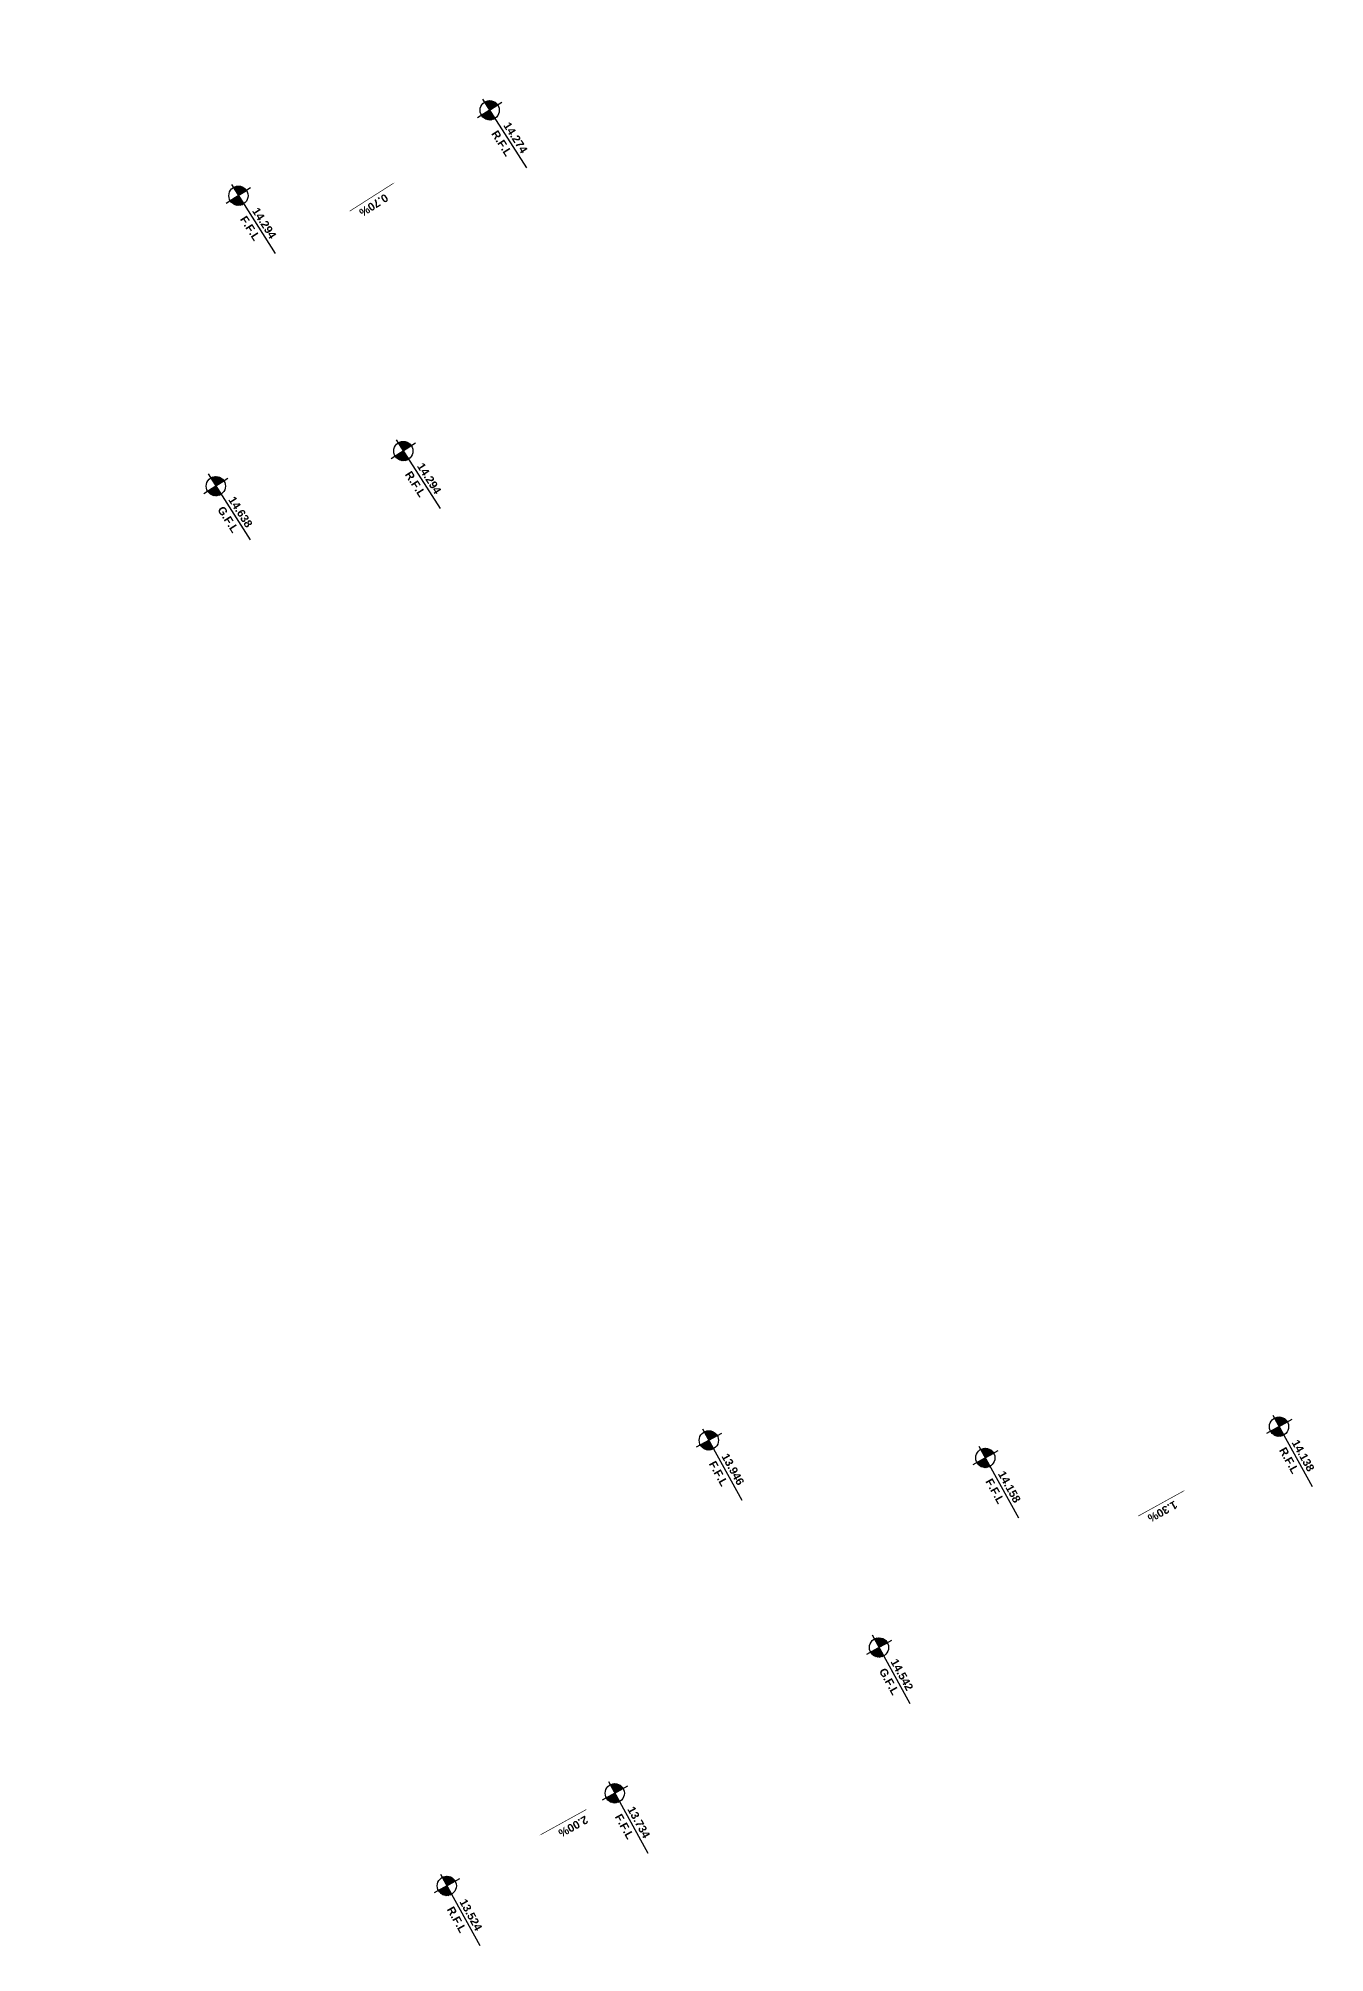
# Model space of a CAD drawing. Extents: x 406735 to 407516, y 2905844 to 2906372.
# Drawn here: x 407130.5 to 407170.7, y 2906118.1 to 2906177.9 of the extents above; entities that cross this region are included whole.
import ezdxf
from ezdxf.enums import TextEntityAlignment as Align

# ---------------------------------------------------------------- set-up
doc = ezdxf.new("R2010")
doc.units = 0
doc.layers.add('L-ANNO-TEXT', color=50, linetype='Continuous')
doc.styles.add('DIM-2_$0$DIM&GRADING 44$0$EN-SB', font='swissb.ttf')
pattern_1 = [(270, (-4.13859, 30.120675), (0.01875, -2e-18), [])]
pattern_2 = [(270, (-6.104885, 22.064825), (0.01875, -2e-18), [])]
pattern_3 = [(270, (0, 6.149825), (0.01875, -2e-18), [])]
pattern_4 = [(270, (-2e-05, 0.431915), (0.01875, -2e-18), [])]
pattern_5 = [(270, (1.166545, 16.594443), (0.01875, -2e-18), [])]
pattern_6 = [(270, (3.38976, 22.124825), (0.01875, -2e-18), [])]
pattern_7 = [(270, (-0.000556, 30.257313), (0.01875, -2e-18), [])]
pattern_8 = [(270, (-3.579874, 21.749622), (0.01875, -2e-18), [])]
pattern_9 = [(270, (6e-12, 6.549622), (0.01875, -2e-18), [])]
pattern_10 = [(270, (-0.00254, 0.556602), (0.01875, -2e-18), [])]
pattern_11 = [(270, (0, 15.979406), (0.01875, -2e-18), [])]
pattern_12 = [(270, (-8.233908, 14.44981), (0.01875, -2e-18), [])]

# ---------------------------------------------------------------- blocks, each defined once
blk = doc.blocks.new('*U17')
h = blk.add_hatch()
h.set_pattern_fill('ANSI31', color=256, scale=0.15, angle=225, style=0)
h.set_pattern_definition(pattern_1)
edge = h.paths.add_edge_path()
edge.add_line((-4.439, 30.121), (-4.139, 30.121))
edge.add_line((-4.139, 30.121), (-4.139, 30.421))
edge.add_ellipse((-4.139, 30.121), major_axis=(-0.212, -0.212), ratio=1, start_angle=225, end_angle=315)
h = blk.add_hatch()
h.set_pattern_fill('ANSI31', color=256, scale=0.15, angle=225, style=0)
h.set_pattern_definition(pattern_1)
edge = h.paths.add_edge_path()
edge.add_ellipse((-4.139, 30.121), major_axis=(-0.212, -0.212), ratio=1, start_angle=45, end_angle=135)
edge.add_line((-3.839, 30.121), (-4.139, 30.121))
edge.add_line((-4.139, 30.121), (-4.139, 29.821))
h = blk.add_hatch()
h.set_pattern_fill('ANSI31', color=256, scale=0.15, angle=225, style=0)
h.set_pattern_definition(pattern_2)
edge = h.paths.add_edge_path()
edge.add_line((-6.405, 22.065), (-6.105, 22.065))
edge.add_line((-6.105, 22.065), (-6.105, 22.365))
edge.add_ellipse((-6.105, 22.065), major_axis=(-0.212, -0.212), ratio=1, start_angle=225, end_angle=315)
h = blk.add_hatch()
h.set_pattern_fill('ANSI31', color=256, scale=0.15, angle=225, style=0)
h.set_pattern_definition(pattern_6)
edge = h.paths.add_edge_path()
edge.add_line((3.09, 22.125), (3.39, 22.125))
edge.add_line((3.39, 22.125), (3.39, 22.425))
edge.add_ellipse((3.39, 22.125), major_axis=(-0.212, -0.212), ratio=1, start_angle=225, end_angle=315)
h = blk.add_hatch()
h.set_pattern_fill('ANSI31', color=256, scale=0.15, angle=225, style=0)
h.set_pattern_definition(pattern_2)
edge = h.paths.add_edge_path()
edge.add_ellipse((-6.105, 22.065), major_axis=(-0.212, -0.212), ratio=1, start_angle=45, end_angle=135)
edge.add_line((-5.805, 22.065), (-6.105, 22.065))
edge.add_line((-6.105, 22.065), (-6.105, 21.765))
h = blk.add_hatch()
h.set_pattern_fill('ANSI31', color=256, scale=0.15, angle=225, style=0)
h.set_pattern_definition(pattern_6)
edge = h.paths.add_edge_path()
edge.add_ellipse((3.39, 22.125), major_axis=(-0.212, -0.212), ratio=1, start_angle=45, end_angle=135)
edge.add_line((3.69, 22.125), (3.39, 22.125))
edge.add_line((3.39, 22.125), (3.39, 21.825))
h = blk.add_hatch()
h.set_pattern_fill('ANSI31', color=256, scale=0.15, angle=225, style=0)
h.set_pattern_definition(pattern_5)
edge = h.paths.add_edge_path()
edge.add_line((0.867, 16.594), (1.167, 16.594))
edge.add_line((1.167, 16.594), (1.167, 16.894))
edge.add_ellipse((1.167, 16.594), major_axis=(-0.212, -0.212), ratio=1, start_angle=225, end_angle=315)
h = blk.add_hatch()
h.set_pattern_fill('ANSI31', color=256, scale=0.15, angle=225, style=0)
h.set_pattern_definition(pattern_5)
edge = h.paths.add_edge_path()
edge.add_ellipse((1.167, 16.594), major_axis=(-0.212, -0.212), ratio=1, start_angle=45, end_angle=135)
edge.add_line((1.467, 16.594), (1.167, 16.594))
edge.add_line((1.167, 16.594), (1.167, 16.294))
h = blk.add_hatch()
h.set_pattern_fill('ANSI31', color=256, scale=0.15, angle=225, style=0)
h.set_pattern_definition(pattern_3)
edge = h.paths.add_edge_path()
edge.add_line((-0.3, 6.15), (0, 6.15))
edge.add_line((0, 6.15), (0, 6.45))
edge.add_ellipse((0, 6.15), major_axis=(-0.212, -0.212), ratio=1, start_angle=225, end_angle=315)
h = blk.add_hatch()
h.set_pattern_fill('ANSI31', color=256, scale=0.15, angle=225, style=0)
h.set_pattern_definition(pattern_3)
edge = h.paths.add_edge_path()
edge.add_ellipse((0, 6.15), major_axis=(-0.212, -0.212), ratio=1, start_angle=45, end_angle=135)
edge.add_line((0.3, 6.15), (0, 6.15))
edge.add_line((0, 6.15), (0, 5.85))
h = blk.add_hatch()
h.set_pattern_fill('ANSI31', color=256, scale=0.15, angle=225, style=0)
h.set_pattern_definition(pattern_4)
edge = h.paths.add_edge_path()
edge.add_line((-0.3, 0.432), (0, 0.432))
edge.add_line((0, 0.432), (0, 0.732))
edge.add_ellipse((0, 0.432), major_axis=(-0.212, -0.212), ratio=1, start_angle=225, end_angle=315)
h = blk.add_hatch()
h.set_pattern_fill('ANSI31', color=256, scale=0.15, angle=225, style=0)
h.set_pattern_definition(pattern_4)
edge = h.paths.add_edge_path()
edge.add_ellipse((0, 0.432), major_axis=(-0.212, -0.212), ratio=1, start_angle=45, end_angle=135)
edge.add_line((0.3, 0.432), (0, 0.432))
edge.add_line((0, 0.432), (0, 0.132))
for p, q in [((-4.139, 30.571, 0), (-4.139, 29.671, 0)), ((-4.551, 30.121, 0), (-2.004, 30.121, 0)), ((-6.105, 22.515, 0), (-6.105, 21.615, 0)), ((3.39, 22.575, 0), (3.39, 21.675, 0)), ((-6.517, 22.065, 0), (-3.97, 22.065, 0)), ((2.977, 22.125, 0), (5.525, 22.125, 0)), ((1.167, 17.044, 0), (1.167, 16.144, 0)), ((0.717, 16.594, 0), (3.161, 16.594, 0)), ((0, 6.6, 0), (0, 5.7, 0)), ((-0.413, 6.15, 0), (2.135, 6.15, 0)), ((0, 0.882, 0), (0, -0.018, 0)), ((-0.413, 0.432, 0), (2.135, 0.432, 0))]:
    blk.add_line(p, q)
at = {"elevation": 0}
for points in [[(-3.83, 24.736, 0.02, 0.02, 0), (-3.83, 26.023, 0.1, 0, 0), (-3.83, 26.407, 0, 0, 0)], [(0, 5.471, 0.02, 0.02, 0), (0, 4.184, 0.1, 0, 0), (0, 3.8, 0, 0, 0)]]:
    blk.add_lwpolyline(points, format="xyseb", dxfattribs=at)
for centre in [(-4.139, 30.121, 0), (-6.105, 22.065, 0), (3.39, 22.125, 0), (1.167, 16.594, 0), (0, 6.15, 0), (0, 0.432, 0)]:
    blk.add_circle(centre, 0.3)
at = {"layer": 'L-ANNO-TEXT', "char_height": 0.25, "attachment_point": 1, "style": 'DIM-2_$0$DIM&GRADING 44$0$EN-SB'}
for s, insert in [('R.F.L', (-3.5, 30.01)), ('F.F.L', (-5.466, 21.954)), ('R.F.L', (4.028, 22.014)), ('G.F.L', (1.805, 16.483)), ('F.F.L', (0.639, 6.039)), ('R.F.L', (0.639, 0.321))]:
    blk.add_mtext_dynamic_manual_height_columns(s, width=0.67373, gutter_width=12.5, heights=[0], dxfattribs=dict(at, insert=insert))
at = {"layer": 'L-ANNO-TEXT', "style": 'DIM-2_$0$DIM&GRADING 44$0$EN-SB'}
for tag, p in [('L7', (-3.516, 30.218, 0)), ('L6', (-5.483, 22.162, 0)), ('DUP_B_D', (4.012, 22.222, 0)), ('L2', (0.622, 6.247, 0)), ('L1', (0.622, 0.529, 0))]:
    blk.add_attdef(tag, p, '', height=0.25, rotation=360, dxfattribs=at)
for tag, p in [('L5', (-3.71, 24.976, 0)), ('L3', (0.142, 4.366, 0))]:
    blk.add_attdef(tag, text='', height=0.25, rotation=270, dxfattribs=at).set_placement(p, align=Align.RIGHT)
at = {"layer": 'L-ANNO-TEXT', "style": 'DIM-2_$0$DIM&GRADING 44$0$EN-SB', "flags": 8}
blk.add_attdef('L4', (1.727, 16.687, 0), '', height=0.25, rotation=0, dxfattribs=at)
blk = doc.blocks.new('*U16')
h = blk.add_hatch()
h.set_pattern_fill('ANSI31', color=256, scale=0.15, angle=225, style=0)
h.set_pattern_definition(pattern_7)
edge = h.paths.add_edge_path()
edge.add_line((-0.301, 30.257), (-0.001, 30.257))
edge.add_line((-0.001, 30.257), (-0.001, 30.557))
edge.add_ellipse((-0.001, 30.257), major_axis=(-0.212, -0.212), ratio=1, start_angle=225, end_angle=315)
h = blk.add_hatch()
h.set_pattern_fill('ANSI31', color=256, scale=0.15, angle=225, style=0)
h.set_pattern_definition(pattern_7)
edge = h.paths.add_edge_path()
edge.add_ellipse((-0.001, 30.257), major_axis=(-0.212, -0.212), ratio=1, start_angle=45, end_angle=135)
edge.add_line((0.299, 30.257), (-0.001, 30.257))
edge.add_line((-0.001, 30.257), (-0.001, 29.957))
h = blk.add_hatch()
h.set_pattern_fill('ANSI31', color=256, scale=0.15, angle=225, style=0)
h.set_pattern_definition(pattern_8)
edge = h.paths.add_edge_path()
edge.add_line((-3.88, 21.75), (-3.58, 21.75))
edge.add_line((-3.58, 21.75), (-3.58, 22.05))
edge.add_ellipse((-3.58, 21.75), major_axis=(-0.212, -0.212), ratio=1, start_angle=225, end_angle=315)
h = blk.add_hatch()
h.set_pattern_fill('ANSI31', color=256, scale=0.15, angle=225, style=0)
h.set_pattern_definition(pattern_8)
edge = h.paths.add_edge_path()
edge.add_ellipse((-3.58, 21.75), major_axis=(-0.212, -0.212), ratio=1, start_angle=45, end_angle=135)
edge.add_line((-3.28, 21.75), (-3.58, 21.75))
edge.add_line((-3.58, 21.75), (-3.58, 21.45))
h = blk.add_hatch()
h.set_pattern_fill('ANSI31', color=256, scale=0.15, angle=225, style=0)
h.set_pattern_definition(pattern_11)
edge = h.paths.add_edge_path()
edge.add_line((-0.3, 15.979), (0, 15.979))
edge.add_line((0, 15.979), (0, 16.279))
edge.add_ellipse((0, 15.979), major_axis=(-0.212, -0.212), ratio=1, start_angle=225, end_angle=315)
h = blk.add_hatch()
h.set_pattern_fill('ANSI31', color=256, scale=0.15, angle=225, style=0)
h.set_pattern_definition(pattern_11)
edge = h.paths.add_edge_path()
edge.add_ellipse((0, 15.979), major_axis=(-0.212, -0.212), ratio=1, start_angle=45, end_angle=135)
edge.add_line((0.3, 15.979), (0, 15.979))
edge.add_line((0, 15.979), (0, 15.679))
h = blk.add_hatch()
h.set_pattern_fill('ANSI31', color=256, scale=0.15, angle=225, style=0)
h.set_pattern_definition(pattern_12)
edge = h.paths.add_edge_path()
edge.add_line((-8.534, 14.45), (-8.234, 14.45))
edge.add_line((-8.234, 14.45), (-8.234, 14.75))
edge.add_ellipse((-8.234, 14.45), major_axis=(-0.212, -0.212), ratio=1, start_angle=225, end_angle=315)
h = blk.add_hatch()
h.set_pattern_fill('ANSI31', color=256, scale=0.15, angle=225, style=0)
h.set_pattern_definition(pattern_12)
edge = h.paths.add_edge_path()
edge.add_ellipse((-8.234, 14.45), major_axis=(-0.212, -0.212), ratio=1, start_angle=45, end_angle=135)
edge.add_line((-7.934, 14.45), (-8.234, 14.45))
edge.add_line((-8.234, 14.45), (-8.234, 14.15))
h = blk.add_hatch()
h.set_pattern_fill('ANSI31', color=256, scale=0.15, angle=225, style=0)
h.set_pattern_definition(pattern_9)
edge = h.paths.add_edge_path()
edge.add_line((-0.3, 6.55), (0, 6.55))
edge.add_line((0, 6.55), (0, 6.85))
edge.add_ellipse((0, 6.55), major_axis=(-0.212, -0.212), ratio=1, start_angle=225, end_angle=315)
h = blk.add_hatch()
h.set_pattern_fill('ANSI31', color=256, scale=0.15, angle=225, style=0)
h.set_pattern_definition(pattern_9)
edge = h.paths.add_edge_path()
edge.add_ellipse((0, 6.55), major_axis=(-0.212, -0.212), ratio=1, start_angle=45, end_angle=135)
edge.add_line((0.3, 6.55), (0, 6.55))
edge.add_line((0, 6.55), (0, 6.25))
h = blk.add_hatch()
h.set_pattern_fill('ANSI31', color=256, scale=0.15, angle=225, style=0)
h.set_pattern_definition(pattern_10)
edge = h.paths.add_edge_path()
edge.add_line((-0.303, 0.557), (-0.003, 0.557))
edge.add_line((-0.003, 0.557), (-0.003, 0.857))
edge.add_ellipse((-0.003, 0.557), major_axis=(-0.212, -0.212), ratio=1, start_angle=225, end_angle=315)
h = blk.add_hatch()
h.set_pattern_fill('ANSI31', color=256, scale=0.15, angle=225, style=0)
h.set_pattern_definition(pattern_10)
edge = h.paths.add_edge_path()
edge.add_ellipse((-0.003, 0.557), major_axis=(-0.212, -0.212), ratio=1, start_angle=45, end_angle=135)
edge.add_line((0.297, 0.557), (-0.003, 0.557))
edge.add_line((-0.003, 0.557), (-0.003, 0.257))
for p, q in [((-0.001, 30.707, 0), (-0.001, 29.807, 0)), ((-0.413, 30.257, 0), (2.134, 30.257, 0)), ((-3.58, 22.2, 0), (-3.58, 21.3, 0)), ((-3.992, 21.75, 0), (-1.445, 21.75, 0)), ((0, 16.429, 0), (0, 15.529, 0)), ((-0.45, 15.979, 0), (1.995, 15.979, 0)), ((-8.646, 14.45, 0), (-6.099, 14.45, 0)), ((-8.234, 14.9, 0), (-8.234, 14, 0)), ((0, 7, 0), (0, 6.1, 0)), ((-0.413, 6.55, 0), (2.135, 6.55, 0)), ((-0.003, 1.007, 0), (-0.003, 0.107, 0)), ((-0.415, 0.557, 0), (2.132, 0.557, 0))]:
    blk.add_line(p, q)
at = {"elevation": 0}
for points in [[(0.32, 25.054, 0.02, 0.02, 0), (0.32, 26.341, 0.1, 0, 0), (0.32, 26.725, 0, 0, 0)], [(0.016, 5.523, 0.02, 0.02, 0), (0.016, 4.236, 0.1, 0, 0), (0.016, 3.851, 0, 0, 0)]]:
    blk.add_lwpolyline(points, format="xyseb", dxfattribs=at)
for centre in [(-0.001, 30.257, 0), (-3.58, 21.75, 0), (0, 15.979, 0), (-8.234, 14.45, 0), (0, 6.55, 0), (-0.003, 0.557, 0)]:
    blk.add_circle(centre, 0.3)
at = {"layer": 'L-ANNO-TEXT', "char_height": 0.25, "attachment_point": 1, "style": 'DIM-2_$0$DIM&GRADING 44$0$EN-SB'}
for s, insert in [('R.F.L', (0.638, 30.146)), ('F.F.L', (-2.941, 21.639)), ('G.F.L', (0.639, 15.868)), ('F.F.L', (-7.595, 14.339)), ('F.F.L', (0.639, 6.439)), ('R.F.L', (0.636, 0.446))]:
    blk.add_mtext_dynamic_manual_height_columns(s, width=0.67373, gutter_width=12.5, heights=[0], dxfattribs=dict(at, insert=insert))
at = {"layer": 'L-ANNO-TEXT', "style": 'DIM-2_$0$DIM&GRADING 44$0$EN-SB'}
for tag, p in [('L7', (0.622, 30.354, 0)), ('L6', (-2.958, 21.847, 0)), ('SIDE-L', (-7.612, 14.547, 0)), ('L2', (0.622, 6.647, 0)), ('L1', (0.62, 0.654, 0))]:
    blk.add_attdef(tag, p, '', height=0.25, rotation=360, dxfattribs=at)
for tag, p in [('L5', (0.439, 25.294, 0)), ('L3', (0.158, 4.417, 0))]:
    blk.add_attdef(tag, text='', height=0.25, rotation=270, dxfattribs=at).set_placement(p, align=Align.RIGHT)
at = {"layer": 'L-ANNO-TEXT', "style": 'DIM-2_$0$DIM&GRADING 44$0$EN-SB', "flags": 8}
blk.add_attdef('L4', (0.561, 16.072, 0), '', height=0.25, rotation=0, dxfattribs=at)

msp = doc.modelspace()

# ---------------------------------------------------------------- block references
ref = msp.add_blockref('*U17', (407121.441, 2906155.971, 0), dxfattribs=dict(rotation=302.5025149085054))
ref.add_attrib('L5', '0.70%', dxfattribs={"layer": 'L-ANNO-TEXT', "height": 0.25, "rotation": 212.50252, "style": 'DIM-2_$0$DIM&GRADING 44$0$EN-SB', "flags": 8}).set_placement((407140.511, 2906172.52, 0), align=Align.RIGHT)
ref.add_attrib('L1', '13.77', (407122.221, 2906155.73, 0), dxfattribs={"layer": 'L-ANNO-TEXT', "height": 0.25, "rotation": 302.50251, "style": 'DIM-2_$0$DIM&GRADING 44$0$EN-SB'})
ref.add_attrib('L2', '13.98', (407127.044, 2906158.802, 0), dxfattribs={"layer": 'L-ANNO-TEXT', "height": 0.25, "rotation": 302.50251, "style": 'DIM-2_$0$DIM&GRADING 44$0$EN-SB'})
ref.add_attrib('L4', '14.638', (407136.442, 2906163.48, 0), dxfattribs={"layer": 'L-ANNO-TEXT', "height": 0.25, "rotation": 302.50252, "style": 'DIM-2_$0$DIM&GRADING 44$0$EN-SB'})
ref.add_attrib('L3', '2.00%', dxfattribs={"layer": 'L-ANNO-TEXT', "height": 0.25, "rotation": 212.50251, "style": 'DIM-2_$0$DIM&GRADING 44$0$EN-SB'}).set_placement((407125.199, 2906158.197, 0), align=Align.RIGHT)
ref.add_attrib('L6', '14.294', (407137.185, 2906172.503, 0), dxfattribs={"layer": 'L-ANNO-TEXT', "height": 0.25, "rotation": 302.50251, "style": 'DIM-2_$0$DIM&GRADING 44$0$EN-SB'})
ref.add_attrib('L7', '14.274', (407145.036, 2906175.173, 0), dxfattribs={"layer": 'L-ANNO-TEXT', "height": 0.25, "rotation": 302.50251, "style": 'DIM-2_$0$DIM&GRADING 44$0$EN-SB'})
ref.add_attrib('DUP_B_D', '14.294', (407142.338, 2906164.528, 0), dxfattribs={"layer": 'L-ANNO-TEXT', "height": 0.25, "rotation": 302.50251, "style": 'DIM-2_$0$DIM&GRADING 44$0$EN-SB'})
ref = msp.add_blockref('*U16', (407142.793, 2906119.903, 0), dxfattribs=dict(rotation=298.8892846428645))
ref.add_attrib('SIDE-L', '13.946', (407151.853, 2906133.595, 0), dxfattribs={"layer": 'L-ANNO-TEXT', "height": 0.25, "rotation": 298.88928, "style": 'DIM-2_$0$DIM&GRADING 44$0$EN-SB'})
ref.add_attrib('L5', '1.30%', dxfattribs={"layer": 'L-ANNO-TEXT', "height": 0.25, "rotation": 208.88929, "style": 'DIM-2_$0$DIM&GRADING 44$0$EN-SB', "flags": 8}).set_placement((407165.151, 2906131.738, 0), align=Align.RIGHT)
ref.add_attrib('L1', '13.524', (407143.665, 2906119.676, 0), dxfattribs={"layer": 'L-ANNO-TEXT', "height": 0.25, "rotation": 298.88928, "style": 'DIM-2_$0$DIM&GRADING 44$0$EN-SB'})
ref.add_attrib('L2', '13.734', (407148.913, 2906122.569, 0), dxfattribs={"layer": 'L-ANNO-TEXT', "height": 0.25, "rotation": 298.88928, "style": 'DIM-2_$0$DIM&GRADING 44$0$EN-SB'})
ref.add_attrib('L4', '14.542', (407157.136, 2906127.177, 0), dxfattribs={"layer": 'L-ANNO-TEXT', "height": 0.25, "rotation": 298.88929, "style": 'DIM-2_$0$DIM&GRADING 44$0$EN-SB'})
ref.add_attrib('L3', '2.00%', dxfattribs={"layer": 'L-ANNO-TEXT', "height": 0.25, "rotation": 208.88928, "style": 'DIM-2_$0$DIM&GRADING 44$0$EN-SB'}).set_placement((407146.737, 2906121.899, 0), align=Align.RIGHT)
ref.add_attrib('L6', '14.158', (407160.492, 2906133.047, 0), dxfattribs={"layer": 'L-ANNO-TEXT', "height": 0.25, "rotation": 298.88928, "style": 'DIM-2_$0$DIM&GRADING 44$0$EN-SB'})
ref.add_attrib('L7', '14.138', (407169.671, 2906134.023, 0), dxfattribs={"layer": 'L-ANNO-TEXT', "height": 0.25, "rotation": 298.88928, "style": 'DIM-2_$0$DIM&GRADING 44$0$EN-SB'})

doc.saveas('drawing.dxf')
